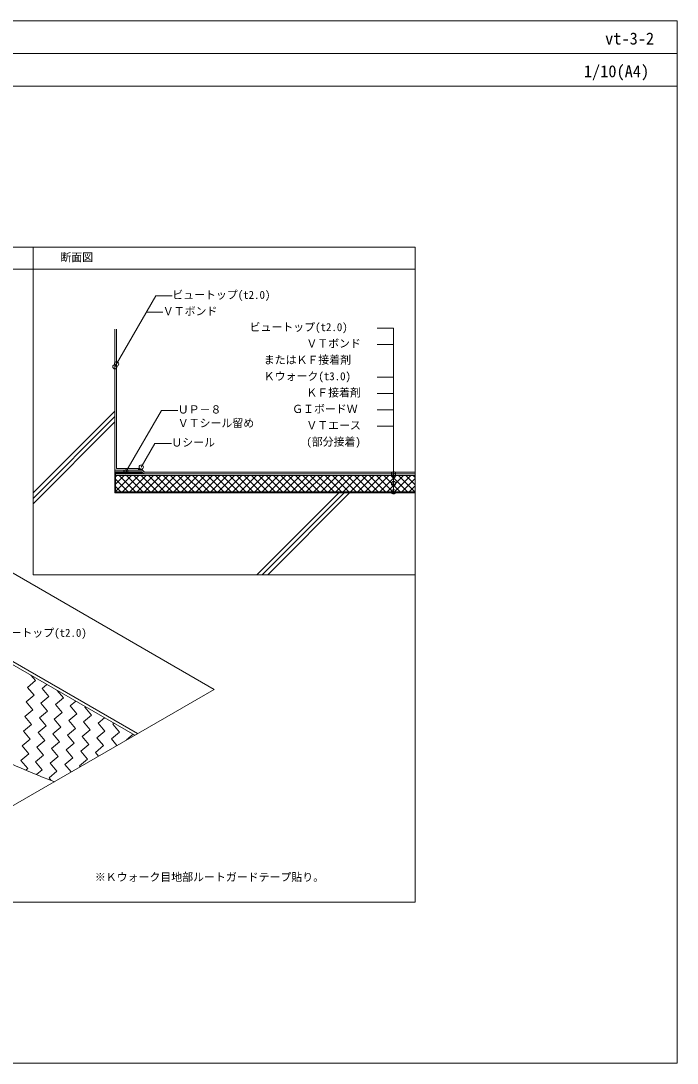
# Model space of a CAD drawing. Units: millimetres, scale not verified. Extents: x -1380 to 1380, y -955 to 955.
# Drawn here: x 178 to 1380, y -955 to 955 of the extents above; entities that cross this region are included whole.
import ezdxf
from ezdxf.enums import TextEntityAlignment as Align

# ---------------------------------------------------------------- set-up
doc = ezdxf.new("R2010")
doc.units = ezdxf.units.MM
doc.header["$LTSCALE"] = 3
for name, color, linetype, lineweight in [('0-0_0', 7, 'Continuous', 9), ('0-1_WAKU', 7, 'Continuous', 18), ('0-2_KUTAI', 3, 'Continuous', 18), ('0-3_BOUSUI', 1, 'Continuous', 18), ('0-4_MOJI', 7, 'Continuous', 18), ('0-5_HATCH', 9, 'Continuous', 18), ('0-6_KANAMONO', 4, 'Continuous', 18)]:
    doc.layers.add(name, color=color, linetype=linetype, lineweight=lineweight)
doc.styles.add('ＭＳ ゴシック', font='')
doc.styles.get('ＭＳ ゴシック').set_extended_font_data('MS Gothic')

msp = doc.modelspace()

# ---------------------------------------------------------------- linework, layer by layer
at = {"layer": '0-0_0', "lineweight": 18}
for p, q in [((-1379.895, 895.073), (1380.105, 895.073)), ((-899.895, 500.073), (900.105, 500.073))]:
    msp.add_line(p, q, dxfattribs=at)
at = {"layer": '0-0_0'}
for p in [(7.011, 33.073), (-57.074, -609.927)]:
    msp.add_line(p, (531.823, -269.927), dxfattribs=at)
at = {"layer": '0-0_0', "lineweight": 18}
msp.add_lwpolyline([(-899.895, -659.927), (900.105, -659.927), (900.105, 540.073), (-899.895, 540.073)], close=True, dxfattribs=at)
at = {"layer": '0-1_WAKU'}
msp.add_line((200.105, 500.073), (200.105, 540.073), dxfattribs=at)
for points in [[(1380.105, 835.073), (-1379.895, 835.073), (-1379.895, 955.073), (1380.105, 955.073)], [(-1379.895, -954.927), (1380.105, -954.927), (1380.105, 955.073), (-1379.895, 955.073)], [(200.105, 540.073), (900.105, 540.073), (900.105, -59.927), (200.105, -59.927)]]:
    msp.add_lwpolyline(points, close=True, dxfattribs=at)
at = {"layer": '0-2_KUTAI'}
for p, q in [((350.105, 90.073), (350.105, 390.073)), ((900.105, 90.073), (350.105, 90.073))]:
    msp.add_line(p, q, dxfattribs=at)
at = {"layer": '0-3_BOUSUI'}
for p, q in [((393.105, 134.573), (393.105, 131.573)), ((900.105, 122.073), (351.205, 122.073)), ((393.105, 131.573), (396.105, 131.573))]:
    msp.add_line(p, q, dxfattribs=at)
for points in [[(350.105, 390.073), (350.105, 131.573), (393.105, 131.573)], [(353.105, 390.073), (353.105, 134.573), (393.105, 134.573)], [(350.105, 131.573), (400.482, 131.573), (404.482, 128.073), (900.105, 128.073)], [(350.105, 128.573), (399.355, 128.573), (403.355, 125.073), (900.105, 125.073)], [(900.105, 92.073), (351.205, 92.073), (351.205, 122.073)], [(727.105, 92.073), (577.105, 92.073), (577.105, 90.073), (727.105, 90.073)], [(900.105, 92.073), (802.105, 92.073), (802.105, 90.073), (900.105, 90.073)], [(-190.616, -7.827), (-104.013, -57.827), (-93.621, -70.827), (391.527, -350.927)], [(-190.616, -13.827), (-104.013, -63.827), (-104.013, -70.827), (386.331, -353.927)]]:
    msp.add_lwpolyline(points, dxfattribs=at)
for points in [[(352.78, 125.073), (393.78, 125.073), (393.78, 127.473), (352.78, 127.473)], [(352.105, 90.073), (502.105, 90.073), (502.105, 92.073), (352.105, 92.073)]]:
    msp.add_lwpolyline(points, close=True, dxfattribs=at)
for centre, radius, start, end in [((393.105, 131.573), 3, 0, 90), ((714.945, 825.067), 1350.656, 234.44812, 249.38684)]:
    msp.add_arc(centre, radius, start, end, dxfattribs=at)
at = {"layer": '0-4_MOJI'}
for p, q in [((407.785, 421.205), (437.785, 421.205)), ((860.677, 392.076), (830.677, 392.076)), ((860.677, 92.073), (860.677, 392.076)), ((860.677, 362.076), (830.677, 362.076)), ((860.677, 302.076), (830.677, 302.076)), ((860.677, 272.076), (830.677, 272.076)), ((370.215, 128.573), (435.215, 241.156)), ((435.215, 241.156), (465.215, 241.156)), ((860.677, 242.076), (830.677, 242.076)), ((860.677, 212.076), (830.677, 212.076)), ((398.435, 137.359), (423.435, 180.66)), ((423.435, 180.66), (453.435, 180.66))]:
    msp.add_line(p, q, dxfattribs=at)
msp.add_lwpolyline([(350.105, 321.301), (425.105, 451.205), (455.105, 451.205)], dxfattribs=at)
for centre in [(350.105, 321.301), (353.105, 326.497), (398.435, 137.359), (370.23, 128.573), (860.677, 125.073), (860.677, 122.073), (860.677, 107.073), (860.677, 92.073)]:
    msp.add_circle(centre, 4, dxfattribs=at)
at = {"layer": '0-5_HATCH'}
for p, q in [((200.105, 90.073), (350.105, 240.073)), ((200.105, 80.073), (350.105, 230.073)), ((200.105, 70.073), (350.105, 220.073)), ((393.105, 133.762), (393.828, 134.485)), ((393.105, 132.864), (394.48, 134.239)), ((395.438, 131.573), (393.105, 133.906)), ((393.105, 131.966), (395.021, 133.882)), ((396.096, 131.813), (393.346, 134.563)), ((395.658, 133.149), (394.682, 134.125)), ((350.105, 105.132), (367.046, 122.073)), ((374.314, 92.073), (350.105, 116.282)), ((350.516, 92.073), (380.516, 122.073)), ((351.205, 119.702), (353.576, 122.073)), ((352.841, 125.073), (352.78, 125.133)), ((353.537, 125.073), (355.937, 127.473)), ((357.331, 125.073), (354.931, 127.473)), ((387.785, 92.073), (357.785, 122.073)), ((358.027, 125.073), (360.427, 127.473)), ((361.821, 125.073), (359.421, 127.473)), ((362.517, 125.073), (364.917, 127.473)), ((366.311, 125.073), (363.911, 127.473)), ((363.987, 92.073), (393.987, 122.073)), ((367.008, 125.073), (369.408, 127.473)), ((370.801, 125.073), (368.401, 127.473)), ((401.255, 92.073), (371.255, 122.073)), ((371.498, 125.073), (373.898, 127.473)), ((375.291, 125.073), (372.891, 127.473)), ((375.988, 125.073), (378.388, 127.473)), ((379.781, 125.073), (377.381, 127.473)), ((377.457, 92.073), (407.457, 122.073)), ((380.478, 125.073), (382.878, 127.473)), ((384.271, 125.073), (381.871, 127.473)), ((414.726, 92.073), (384.726, 122.073)), ((384.968, 125.073), (387.368, 127.473)), ((388.762, 125.073), (386.362, 127.473)), ((389.458, 125.073), (391.858, 127.473)), ((393.252, 125.073), (390.852, 127.473)), ((390.928, 92.073), (420.928, 122.073)), ((394.54, 131.573), (393.105, 133.008)), ((393.642, 131.573), (393.105, 132.11)), ((393.61, 131.573), (395.464, 133.427)), ((394.508, 131.573), (395.809, 132.873)), ((395.406, 131.573), (396.038, 132.205)), ((428.196, 92.073), (398.196, 122.073)), ((404.398, 92.073), (434.398, 122.073)), ((441.666, 92.073), (411.666, 122.073)), ((417.868, 92.073), (447.868, 122.073)), ((455.137, 92.073), (425.137, 122.073)), ((431.339, 92.073), (461.339, 122.073)), ((468.607, 92.073), (438.607, 122.073)), ((444.809, 92.073), (474.809, 122.073)), ((482.077, 92.073), (452.077, 122.073)), ((458.279, 92.073), (488.279, 122.073)), ((495.548, 92.073), (465.548, 122.073)), ((471.75, 92.073), (501.75, 122.073)), ((509.018, 92.073), (479.018, 122.073)), ((485.22, 92.073), (515.22, 122.073)), ((522.489, 92.073), (492.489, 122.073)), ((498.691, 92.073), (528.691, 122.073)), ((535.959, 92.073), (505.959, 122.073)), ((512.161, 92.073), (542.161, 122.073)), ((549.429, 92.073), (519.429, 122.073)), ((525.631, 92.073), (555.631, 122.073)), ((562.9, 92.073), (532.9, 122.073)), ((539.102, 92.073), (569.102, 122.073)), ((576.37, 92.073), (546.37, 122.073)), ((552.572, 92.073), (582.572, 122.073)), ((589.841, 92.073), (559.841, 122.073)), ((566.043, 92.073), (596.043, 122.073)), ((603.311, 92.073), (573.311, 122.073)), ((579.513, 92.073), (609.513, 122.073)), ((616.781, 92.073), (586.781, 122.073)), ((592.983, 92.073), (622.983, 122.073)), ((630.252, 92.073), (600.252, 122.073)), ((606.454, 92.073), (636.454, 122.073)), ((643.722, 92.073), (613.722, 122.073)), ((619.924, 92.073), (649.924, 122.073)), ((657.192, 92.073), (627.192, 122.073)), ((633.394, 92.073), (663.394, 122.073)), ((670.663, 92.073), (640.663, 122.073)), ((646.865, 92.073), (676.865, 122.073)), ((684.133, 92.073), (654.133, 122.073)), ((660.335, 92.073), (690.335, 122.073)), ((697.604, 92.073), (667.604, 122.073)), ((673.806, 92.073), (703.806, 122.073)), ((711.074, 92.073), (681.074, 122.073)), ((687.276, 92.073), (717.276, 122.073)), ((724.544, 92.073), (694.544, 122.073)), ((700.746, 92.073), (730.746, 122.073)), ((738.015, 92.073), (708.015, 122.073)), ((714.217, 92.073), (744.217, 122.073)), ((751.485, 92.073), (721.485, 122.073)), ((727.687, 92.073), (757.687, 122.073)), ((764.956, 92.073), (734.956, 122.073)), ((741.158, 92.073), (771.158, 122.073)), ((778.426, 92.073), (748.426, 122.073)), ((754.628, 92.073), (784.628, 122.073)), ((791.896, 92.073), (761.896, 122.073)), ((768.098, 92.073), (798.098, 122.073)), ((805.367, 92.073), (775.367, 122.073)), ((781.569, 92.073), (811.569, 122.073)), ((818.837, 92.073), (788.837, 122.073)), ((795.039, 92.073), (825.039, 122.073)), ((832.307, 92.073), (802.307, 122.073)), ((808.509, 92.073), (838.509, 122.073)), ((845.778, 92.073), (815.778, 122.073)), ((821.98, 92.073), (851.98, 122.073)), ((859.248, 92.073), (829.248, 122.073)), ((835.45, 92.073), (865.45, 122.073)), ((872.719, 92.073), (842.719, 122.073)), ((848.921, 92.073), (878.921, 122.073)), ((886.189, 92.073), (856.189, 122.073)), ((862.391, 92.073), (892.391, 122.073)), ((899.659, 92.073), (869.659, 122.073)), ((875.861, 92.073), (900.105, 116.317)), ((900.105, 105.097), (883.13, 122.073)), ((900.105, 118.568), (896.6, 122.073)), ((360.844, 92.073), (350.105, 102.812)), ((889.332, 92.073), (900.105, 102.846)), ((610.067, -59.927), (760.067, 90.073)), ((620.067, -59.927), (770.067, 90.073)), ((630.067, -59.927), (780.067, 90.073)), ((204.312, -254.02), (195.879, -243.97)), ((189.719, -266.265), (204.312, -254.02)), ((201.964, -280.858), (189.719, -266.265)), ((216.557, -268.613), (225.527, -261.087)), ((187.371, -293.103), (201.964, -280.858)), ((214.209, -295.451), (228.802, -283.206)), ((228.802, -283.206), (216.557, -268.613)), ((241.047, -297.799), (255.641, -285.554)), ((255.641, -285.554), (244.115, -271.819)), ((199.616, -307.696), (187.371, -293.103)), ((226.454, -310.045), (214.209, -295.451)), ((253.293, -312.393), (241.047, -297.799)), ((267.886, -300.147), (278.196, -291.496)), ((280.131, -314.741), (267.886, -300.147)), ((294.724, -302.496), (295.753, -301.632)), ((306.969, -317.089), (294.724, -302.496)), ((185.023, -319.942), (199.616, -307.696)), ((197.268, -334.535), (185.023, -319.942)), ((211.861, -322.29), (226.454, -310.045)), ((224.106, -336.883), (211.861, -322.29)), ((238.699, -324.638), (253.293, -312.393)), ((250.944, -339.231), (238.699, -324.638)), ((265.538, -326.986), (280.131, -314.741)), ((292.376, -329.334), (306.969, -317.089)), ((319.214, -331.682), (330.866, -321.905)), ((182.675, -346.78), (197.268, -334.535)), ((209.513, -349.128), (224.106, -336.883)), ((236.351, -351.476), (250.944, -339.231)), ((263.19, -353.824), (277.783, -341.579)), ((277.783, -341.579), (265.538, -326.986)), ((304.621, -343.927), (292.376, -329.334)), ((331.459, -346.275), (319.214, -331.682)), ((346.052, -334.03), (348.423, -332.041)), ((358.297, -348.623), (346.052, -334.03)), ((180.327, -373.618), (194.92, -361.373)), ((194.92, -361.373), (182.675, -346.78)), ((221.758, -363.721), (209.513, -349.128)), ((248.596, -366.069), (236.351, -351.476)), ((275.435, -368.417), (263.19, -353.824)), ((290.028, -356.172), (304.621, -343.927)), ((302.273, -370.765), (290.028, -356.172)), ((316.866, -358.52), (331.459, -346.275)), ((329.111, -373.113), (316.866, -358.52)), ((343.704, -360.868), (358.297, -348.623)), ((353.692, -372.771), (343.704, -360.868)), ((371.206, -362.659), (383.536, -352.314)), ((192.572, -388.211), (180.327, -373.618)), ((207.165, -375.966), (221.758, -363.721)), ((219.41, -390.559), (207.165, -375.966)), ((234.003, -378.314), (248.596, -366.069)), ((246.248, -392.907), (234.003, -378.314)), ((260.842, -380.662), (275.435, -368.417)), ((273.087, -395.255), (260.842, -380.662)), ((287.68, -383.01), (302.273, -370.765)), ((314.518, -385.358), (329.111, -373.113)), ((177.979, -400.456), (192.572, -388.211)), ((190.224, -415.049), (177.979, -400.456)), ((204.817, -402.804), (219.41, -390.559)), ((231.655, -405.152), (246.248, -392.907)), ((258.494, -407.5), (273.087, -395.255)), ((285.332, -409.849), (299.925, -397.603)), ((299.925, -397.603), (287.68, -383.01)), ((320.187, -392.115), (314.518, -385.358)), ((186.701, -418.006), (190.224, -415.049)), ((217.062, -417.398), (204.817, -402.804)), ((206.52, -426.243), (217.062, -417.398)), ((229.307, -431.991), (243.9, -419.746)), ((243.9, -419.746), (231.655, -405.152)), ((269.931, -421.131), (258.494, -407.5)), ((286.683, -411.459), (285.332, -409.849)), ((233.354, -436.813), (229.307, -431.991))]:
    msp.add_line(p, q, dxfattribs=at)
at = {"layer": '0-6_KANAMONO'}
msp.add_line((398.355, 128.573), (351.105, 128.573), dxfattribs=at)
for points in [[(350.105, 127.573), (350.105, 113.573), (351.205, 113.573), (351.205, 127.473), (398.355, 127.473)], [(900.105, 125.073), (351.205, 125.073), (351.205, 122.073), (900.105, 122.073)], [(398.355, 126.173), (395.105, 126.173), (395.105, 125.073), (398.355, 125.073)]]:
    msp.add_lwpolyline(points, dxfattribs=at)
for centre, radius, start, end in [((351.105, 127.573), 1, 90, 180), ((398.355, 126.823), 1.75, 270, 90), ((398.355, 126.823), 0.65, 270, 90)]:
    msp.add_arc(centre, radius, start, end, dxfattribs=at)

# ---------------------------------------------------------------- texts
at = {"layer": '0-1_WAKU', "style": 'ＭＳ ゴシック'}
for s, p in [('vt-3-2', (1248.151, 905.073)), ('1/10(A4)', (1209.166, 845.073))]:
    msp.add_text(s, height=21.99, dxfattribs=at).set_placement(p, align=Align.BOTTOM_LEFT)
at = {"layer": '0-4_MOJI', "style": 'ＭＳ ゴシック'}
for s, p in [('断面図', (250.105, 510.073)), ('ビュートップ(t2.0)', (455.105, 441.205)), ('ＶＴボンド', (437.785, 411.205)), ('ビュートップ(t2.0)', (596.768, 382.076)), ('ＶＴボンド', (700.727, 352.076)), ('またはＫＦ接着剤', (622.758, 322.076)), ('Ｋウォーク(t3.0)', (622.758, 292.076)), ('ＫＦ接着剤', (700.727, 262.076)), ('ＵＰ－８', (465.215, 231.156)), ('ＧＩボードＷ', (674.738, 232.076)), ('ＶＴシール留め', (465.215, 206.156)), ('ＶＴエース', (700.727, 202.076)), ('(部分接着)', (700.727, 172.076)), ('Ｕシール', (453.435, 170.66)), ('ビュートップ(t2.0)', (118.735, -178.082)), ('※Ｋウォーク目地部ルートガードテープ貼り。', (313.327, -625.738))]:
    msp.add_text(s, height=14.66, dxfattribs=at).set_placement(p, align=Align.BOTTOM_LEFT)

doc.saveas('drawing.dxf')
